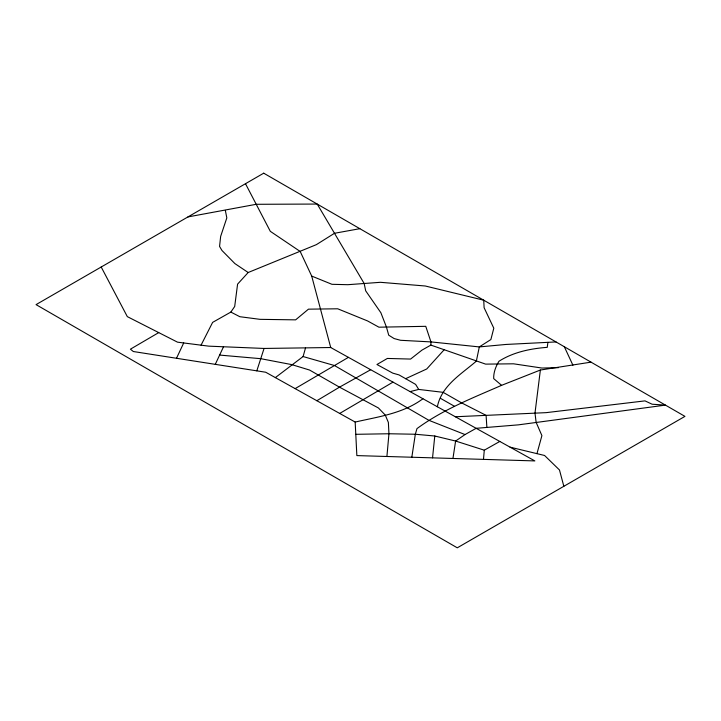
<?xml version="1.0" encoding="UTF-8"?>
<svg xmlns="http://www.w3.org/2000/svg" width="721" height="721" viewBox="0 0 721 721"><rect width="100%" height="100%" fill="white"/><g stroke="black" fill="none" stroke-linecap="round" stroke-linejoin="round"><path stroke-width="1.08" d="M452.95 458.466L455.609 441.036L465.027 434.565L476.148 428.31L518.444 424.849L665.447 405.112L652.108 404.22L644.998 400.876L546.185 412.646L486.089 415.368L461.512 402.832L443.127 392.332L418.712 389.43L415.629 384.401L399.019 374.911L392.774 373.136L376.957 364.511L387.357 358.445L410.582 359.067L421.974 350.109L430.87 345.098L430.951 341.907L425.76 326.325L378.922 327.19L367.584 320.944L337.716 308.795L308.453 309.165L295.637 319.854L260.011 319.34L239.823 316.708L230.855 312.076L212.623 322.386L201.051 345.17M386.907 456.492L388.952 433.754L388.376 422.452L385.275 415.08L378.39 407.951L339.501 387.159L309.57 370.044L291.726 364.61L260.75 358.679L219.626 355.074M483.476 459.376L484.296 450.192L499.797 441.45M432.546 457.853L434.781 436.007L415.332 434.249L388.952 433.754L355.786 434.312M591.022 362.149L540.371 370.026L534.991 413.097L536.109 422.29L541.904 435.61L536.956 453.644M547.915 342.34L547.248 347.342C530.521 348.603 513.289 352.118 498.977 361.257C495.787 366.295 493.452 372.622 493.696 378.624L501.6 385.329L540.371 370.026M411.826 457.231L415.332 434.249L416.972 428.616C442.649 409.708 472.597 397.992 501.6 385.329M275.35 377.606L303.09 356.544L305.533 347.873M256.811 370.837L264.066 348.45L330.723 347.522L534.847 460.917L356.85 455.591L355.174 422.055L265.698 372.234L133.331 351.524L130.411 349.18L158.719 332.606M437.35 406.761C441.613 385.537 461.188 374.262 476.347 361.131L479.312 346.918L490.875 339.546L493.804 328.199L484.115 307.732L483.728 300.197L425.246 285.994L380.418 282.308L347.828 284.696L331.948 284.308L311.706 276.08L300.188 251.458L270.312 231.333L245.491 183.702M176.501 358.274L183.693 342.962M215.282 364.339L223.528 346.765M230.855 312.076L234.695 306.488L237.588 284.137L248.177 272.511L316.393 244.635L334.499 233.28L359.851 228.683M444.136 349.775L426.733 368.981L405.635 378.696M316.852 400.714L339.501 387.159L370.693 369.729M339.708 413.439L393.008 382.13M295.132 388.619L348.414 357.355M422.93 398.749C403.075 413.512 378.606 416.684 355.174 422.055M410.078 391.611L418.712 389.43M187.956 216.922L256.216 204.295L317.213 204.061L364.168 283.497L365.682 290.815L380.877 312.743L386.393 326.937L388.727 335.193L394.135 338.564L400.543 340.285L430.951 341.907L479.312 346.918L506.034 344.449L556.017 341.934M455.348 416.756L486.089 415.368L486.873 427.229M558.451 367.665L541.949 368.043L513.514 363.808L485.621 364.123L430.87 345.098M264.066 348.45L208.766 346.152L177.528 342.169L127.32 316.627L101.201 267.013M510.071 447.155L544.571 455.483L559.478 469.984L563.84 486.296M434.781 436.007L455.609 441.036L484.296 450.192M303.09 356.544L334.49 365.529L428.932 420.343L465.027 434.565M440.369 398.28L454.572 406.347M248.177 272.511L234.893 263.589L221.978 250.493L219.563 246.411L220.653 236.389L226.818 217.895L225.349 210.415M564.327 346.729L572.925 365.214M330.723 347.522L311.706 276.08M263.715 173.184L36.05 304.623L457.285 547.816L684.95 416.377L263.715 173.184"/></g></svg>
